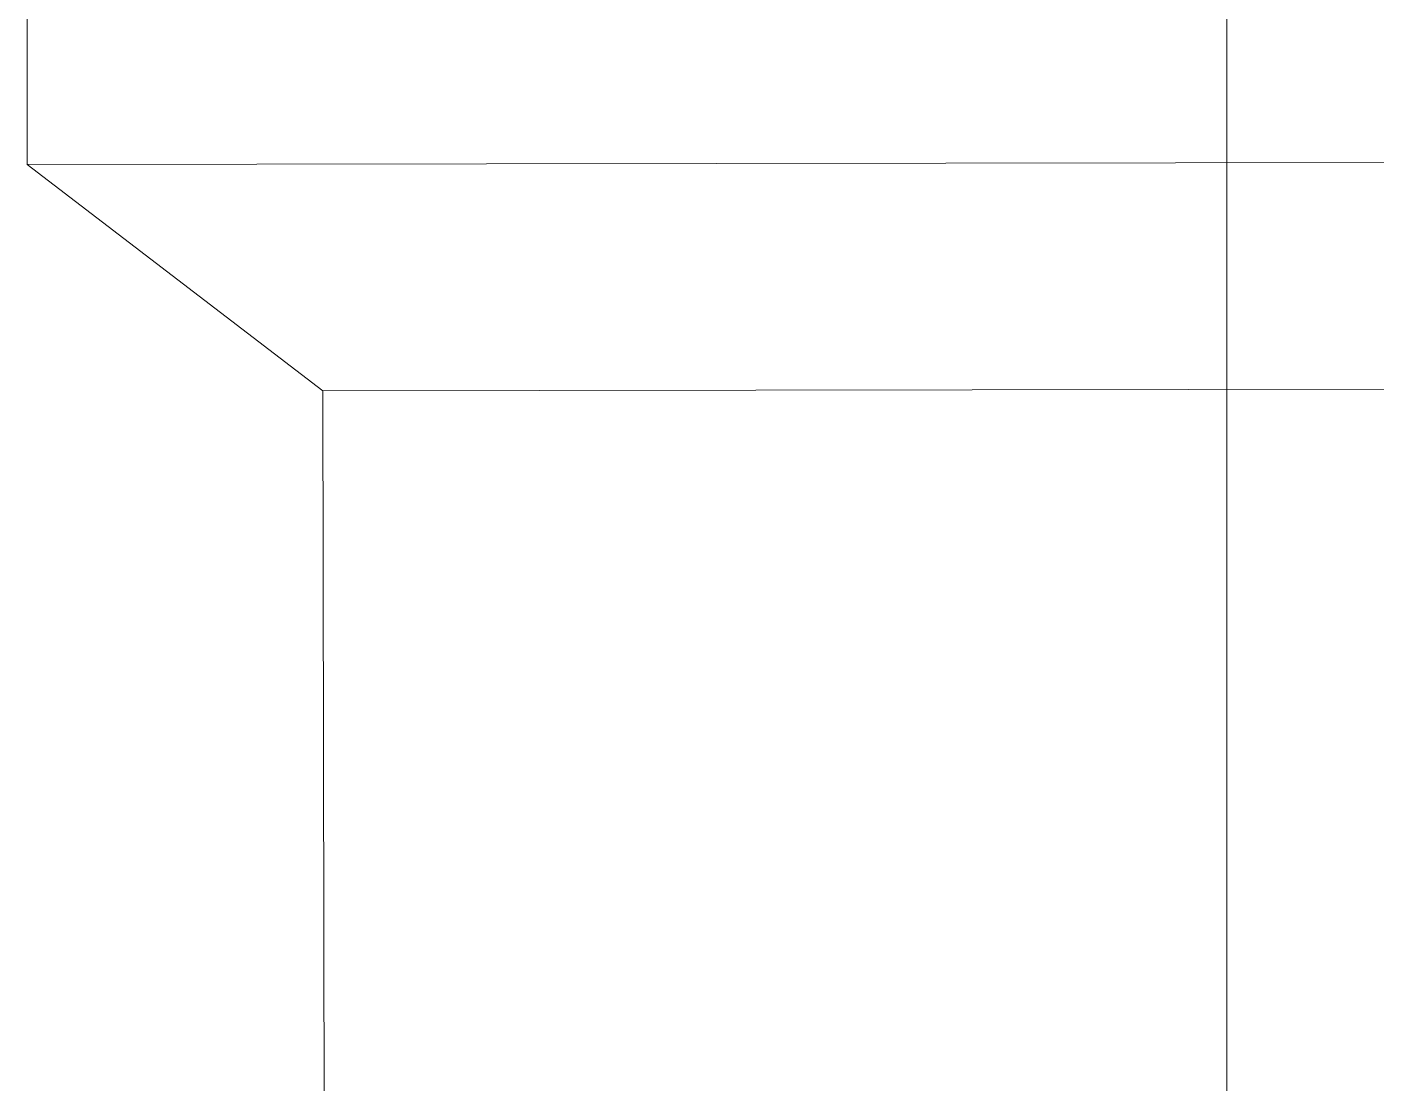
# Model space of a CAD drawing. Header units: millimetres. Extents: x 15183 to 15777, y -3358 to -2518.
# Drawn here: x 15287.59 to 15313.17, y -3078.03 to -3058 of the extents above; entities that cross this region are included whole.
import ezdxf

# ---------------------------------------------------------------- set-up
doc = ezdxf.new("R2010")
doc.units = ezdxf.units.MM
doc.linetypes.add('CENTERX2', pattern=[101.6, 63.5, -12.7, 12.7, -12.7])
doc.layers.add('CENTER', color=1, linetype='CENTERX2', lineweight=15)

msp = doc.modelspace()

# ---------------------------------------------------------------- linework, layer by layer
at = {"linetype": 'Continuous', "lineweight": 18}
for p, q in [((15287.585, -3056.605), (15287.592, -3060.605)), ((15335.294, -3060.532), (15287.592, -3060.605)), ((15287.592, -3060.605), (15293.198, -3064.897)), ((15329.907, -3064.84), (15293.198, -3064.897)), ((15293.198, -3064.897), (15293.22, -3078.897))]:
    msp.add_line(p, q, dxfattribs=at)
at = {"layer": 'CENTER'}
msp.add_line((15310.336, -2610.256), (15310.336, -3116.678), dxfattribs=at)

doc.saveas('drawing.dxf')
